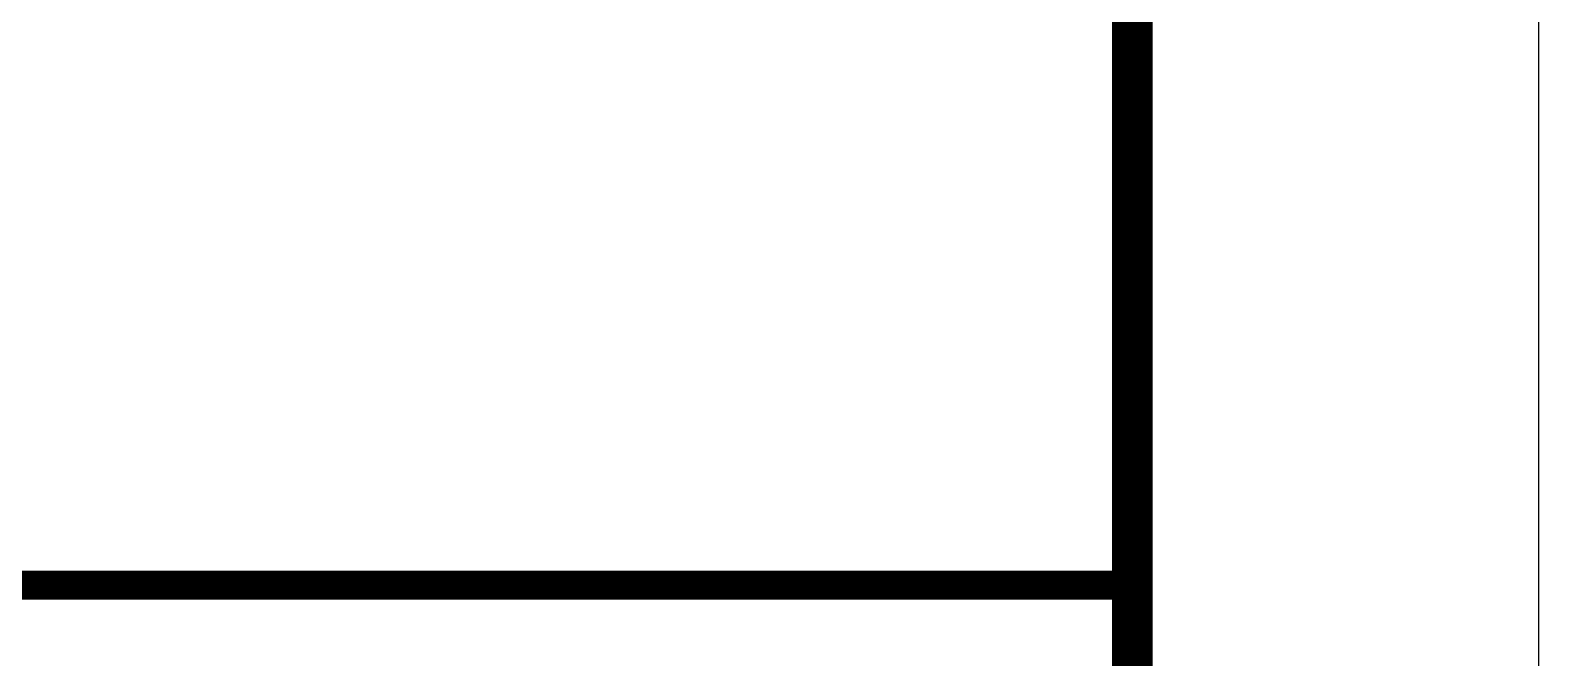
# Model space of a CAD drawing. Header units: millimetres. Extents: x -297 to 297, y -210 to 210.
# Drawn here: x 259.88 to 297, y 150.85 to 166.29 of the extents above; entities that cross this region are included whole.
import ezdxf

# ---------------------------------------------------------------- set-up
doc = ezdxf.new("R2010")
doc.units = ezdxf.units.MM
doc.layers.add('W-图框', color=251, linetype='Continuous')

# ---------------------------------------------------------------- blocks, each defined once
blk = doc.blocks.new('YQ1227090052')
at = {"layer": 'W-图框', "color": 134}
blk.add_line((287, 152.975), (236.091, 152.975), dxfattribs=at)
blk.add_lwpolyline([(-297, -210), (297, -210), (297, 210), (-297, 210)], close=True, dxfattribs=at)
for points, const_width in [([(-272, -200), (287, -200), (287, 200), (-272, 200)], 1), ([(287, -200), (236.091, -200), (236.091, 200), (287, 200)], 0.707)]:
    blk.add_lwpolyline(points, close=True, dxfattribs=dict(at, const_width=const_width))
at = {"layer": 'W-图框', "color": 134, "const_width": 0.707}
blk.add_lwpolyline([(287, 152.628), (236.091, 152.628)], dxfattribs=at)
blk = doc.blocks.new('A2')
at = {"layer": 'W-图框', "color": 3}
blk.add_blockref('YQ1227090052', (0, 0), dxfattribs=at)

msp = doc.modelspace()

# ---------------------------------------------------------------- block references
at = {"layer": 'W-图框', "color": 3}
msp.add_blockref('A2', (0, 0), dxfattribs=at)

doc.saveas('drawing.dxf')
